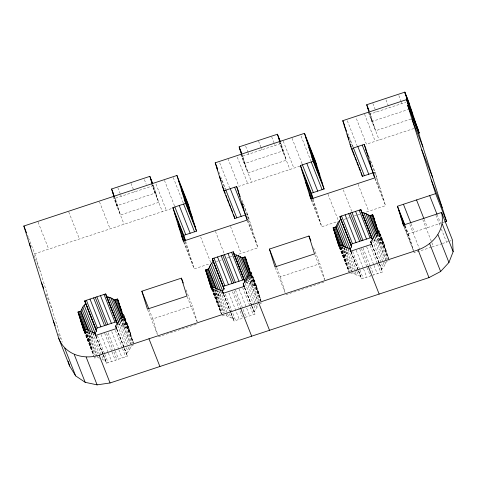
<?xml version="1.0" encoding="UTF-8"?>
<svg xmlns="http://www.w3.org/2000/svg" width="477" height="477" viewBox="0 0 477 477"><rect width="100%" height="100%" fill="white"/><g stroke="black" fill="none" stroke-linecap="round" stroke-linejoin="round"><path stroke-width="0.36" stroke-dasharray="2.38 1.79" d="M85.365 330.764L88.913 339.773L91.906 338.783L93.748 334.776L93.206 333.393M95.805 336.172L106.449 363.2L127.377 356.283L126.56 353.66L129.315 350.046L131.157 346.04L134.15 345.05L123.781 318.719M213.207 289.324L216.48 297.636L219.474 296.652L221.316 292.645L220.768 291.256M340.769 247.187L344.048 255.505L347.041 254.515L348.884 250.508L348.335 249.119M372.591 275.289L382.512 272.015L381.695 269.392L384.45 265.778L386.292 261.772L389.286 260.782M245.029 317.426L254.945 314.152L254.128 311.529L257.926 305.948L247.551 279.611M242.787 156.104L281.054 143.464L286.272 160.236L247.992 172.877L242.268 154.786M369.836 112.65L370.361 113.967L405.879 102.239M409.499 109.09L371.923 121.498L369.323 113.115L372.96 122.356M411.055 119.017L375.566 130.74L370.361 113.967M28.489 237.808L34.767 253.746L172.4 208.288M299.967 166.151L238.882 186.328L228.233 159.3M413.994 128.486L366.449 144.191L355.8 117.169M246.233 214.716L247.563 214.28L257.974 247.819L237.713 254.509M373.801 172.585L375.125 172.143L385.541 205.682L365.281 212.372M183.544 241.857L194.193 268.885L209.63 263.787M216.51 261.515L219.241 260.609M219.927 260.382L221.298 259.935M226.766 258.129L229.503 257.222M230.188 256.996L232.239 256.316M311.111 199.726L321.76 226.748L338.604 221.185M344.072 219.378L346.809 218.478M347.494 218.251L349.546 217.572M354.333 215.992L357.07 215.085M357.756 214.859L359.807 214.185M405.11 225.645L408.39 233.963L440.575 223.331L437.302 215.014M441.899 222.89L443.884 222.234M117.98 324.384L121.707 325.547L125.463 327.699L128.456 326.715L133.512 342.987M245.548 282.253L249.274 283.41L253.031 285.568L256.024 284.578L261.08 300.856M373.658 240.247L376.842 241.273L380.598 243.431L383.591 242.441L388.648 258.719M148.943 309.233L152.765 318.934L192.314 305.87L197.228 321.695M276.785 267.788L280.333 276.797L319.876 263.733L324.795 279.558M158.322 336.822L197.866 323.758M285.89 294.685L325.433 281.621M99.407 358.305L97.6 357.124L94.607 358.114L94.309 357.16M222.175 315.977L225.168 314.987L228.924 317.145L233.205 318.439L234.016 321.063L242.847 318.147L239.573 309.829M261.718 302.919L260.221 303.414L249.578 276.386M349.742 273.84L350.207 273.691M351.239 273.351L352.736 272.856L356.492 275.008L360.767 276.302L361.584 278.926L372.048 275.473M431.303 247.193L414.245 252.828L403.602 225.8M431.995 246.967L441.684 243.765M442.376 243.532L449.191 241.284M449.853 241.064L451.182 240.629M102.054 359.533L105.638 360.576L106.449 363.2M398.855 95.609L401.193 101.547M401.455 102.203L401.974 103.527M435.883 215.139L440.253 226.223M441.344 228.996L446.532 242.161M385.976 99.86L389.095 107.778M424.184 219.342L427.464 227.66M422.735 219.48L433.378 246.508M372.835 103.455L376.216 112.035M369.609 112.632L371.172 116.591M371.112 118.88L374.749 128.116M368.286 112.262L379.203 139.982M411.073 223.677L414.346 231.989M409.85 224.518L419.677 249.465M364.571 114.271L375.22 141.293M404.937 225.818L409.302 236.908M404.496 226.068L411.317 243.395M404.049 226.319L413.332 249.876M369.12 156.897L375.125 172.143M370.206 160.749L376.752 177.384M373.783 172.28L374.6 174.361M375.697 177.134L380.336 188.91M375.178 178.267L383.913 200.441M374.898 178.654L385.541 205.682M347.304 120.759L357.13 145.706M347.685 133.161L353.147 147.017M350.136 140.298L352.867 147.232M378.678 229.968L383.591 242.441M378.577 230.015L384.039 243.872M379.281 232.472L385.017 247.026M379.304 232.895L383.12 242.596M379.167 232.854L385.994 250.181M379.34 233.593L386.442 251.612M379.239 233.641L386.883 253.043M379.126 234.022L387.861 256.197M379.012 234.398L388.57 258.653M378.911 234.445L388.469 258.701M378.816 234.618L382.095 242.936M378.446 234.601L388.821 260.937M358.054 184.217L368.697 211.245M377.516 234.267L381.063 243.276M377.14 234.249L386.972 259.196M377.051 234.422L380.598 243.431M376.114 234.589L386.758 261.617M376.067 235.316L378.798 242.25M375.918 235.435L385.47 259.691M374.928 236.419L376.842 241.273M375.119 237.48L384.396 261.038M384.671 261.73L385.494 263.811M374.212 239.126L374.755 240.515M374.075 239.442L382.81 261.617M383.085 262.308L384.45 265.778M372.537 240.617L383.18 267.645M372.143 245.136L379.239 263.155M379.513 263.847L381.695 269.392M371.994 244.85L379.102 263.077M379.364 263.56L382.101 270.703M371.863 244.987L382.512 272.015M370.23 245.53L377.325 263.548M377.599 264.24L380.879 272.552M366.634 246.716L373.729 264.735M374.004 265.427L377.277 273.744M343.279 189.882L351.74 211.365M363.039 247.903L370.134 265.922M370.408 266.613L373.682 274.931M361.399 248.445L367.952 265.075M359.765 248.982L366.867 267.001M367.135 267.692L370.414 276.01M356.17 250.175L363.265 268.187M363.54 268.885L366.813 277.197M352.575 251.361L359.67 269.38M359.944 270.071L363.218 278.389M351.215 252.047L360.898 276.714M351.078 251.975L358.173 269.994M358.448 270.686L361.178 277.614M350.941 251.898L361.584 278.926M327.955 194.163L338.056 219.802M348.204 249.435L356.665 270.918M356.939 271.61L358.573 275.772M346.207 248.314L347.84 252.47M346.117 248.678L354.852 270.853M355.126 271.544L356.492 275.008M301.065 136.028L310.891 160.976M344.311 247.587L347.041 254.515M344.167 247.7L352.902 269.881M353.994 272.647L354.536 274.036M343.845 247.736L346.57 254.67M342.361 246.52L352.736 272.856M342.265 246.692L345.545 255.01M341.896 246.675L352.27 273.005M340.966 246.341L344.513 255.35M340.864 247.014L350.422 271.27M340.399 246.543L344.489 256.936M340.554 247.617L345.467 260.09M340.173 247.301L346.451 263.238M340.071 247.348L346.892 264.675M339.97 247.396L347.339 266.106M339.839 247.354L349.391 271.61M339.857 247.778L348.317 269.255M339.469 247.462L349.021 271.717M339.368 247.509L348.92 271.765M292.019 138.235L302.12 163.873M312.459 199.583L316.549 209.981M311.672 200.03L320.133 221.507M283.249 141.132L293.898 168.154M280.577 142.784L281.877 146.087M283.666 151.847L280.023 142.611L282.628 150.994L244.355 163.635L241.75 155.252L245.387 164.493M281.818 148.377L285.455 157.613M278.991 141.752L289.909 169.472M271.699 136.863L275.074 145.443M313.598 247.796L319.876 263.733M314.79 254.599L324.616 279.546M258.546 141.204L261.146 147.804M261.402 148.466L261.921 149.784M245.649 146.212L247.992 152.151M248.249 152.813L248.767 154.131M242.042 154.769L243.598 158.728M243.538 161.017L247.181 170.259M240.712 154.399L251.635 182.119M237.272 157.1L247.646 183.43M275.241 267.657L285.067 292.604M242.101 200.418L247.563 214.28M242.638 202.886L243.455 204.967M245.095 209.123L249.191 219.521M246.764 215.801L252.768 231.047M247.611 220.404L256.346 242.578M247.33 220.791L257.974 247.819M219.736 162.89L229.562 187.837M218.752 171.833L219.575 173.908M220.666 176.681L225.579 189.154M221.751 180.354L225.299 189.363M251.111 272.105L256.024 284.578M251.009 272.152L256.471 286.009M250.896 272.528L257.449 289.163M251.737 275.032L255.559 284.733M251.606 274.99L258.427 292.312M251.504 275.038L258.874 293.749M251.671 275.778L259.315 295.18M251.558 276.153L260.299 298.334M251.176 275.843L261.002 300.79M251.075 275.891L260.901 300.838M250.98 276.064L254.527 285.073M250.604 276.046L260.43 300.993M230.486 226.354L241.135 253.382M249.948 276.404L253.496 285.413M249.483 276.559L253.031 285.568M248.821 277.417L258.373 301.673M248.499 277.453L251.23 284.381M248.35 277.572L257.908 301.828M247.635 279.248L249.274 283.41M246.645 281.263L247.193 282.652M246.514 281.579L256.882 307.909M245.244 283.445L253.704 304.928M253.979 305.62L255.612 309.776M244.701 287.679L254.259 311.934M244.707 287.893L251.534 305.214M251.808 305.906L254.539 312.84M244.57 287.816L251.54 305.423M251.671 305.835L254.945 314.152M242.662 287.667L253.311 314.689M239.066 288.853L249.715 315.875M215.437 231.327L224.172 253.502M235.471 290.04L246.114 317.068M234.106 291.274L240.658 307.903M232.472 291.811L239.299 309.138M228.877 293.003L239.251 319.334M225.281 294.19L235.65 320.52M223.779 294.595L230.743 312.202M231.017 312.894L233.331 318.851M223.516 294.321L230.612 312.334M230.88 312.823L233.891 320.651M223.641 294.726L234.016 321.063M200.662 236.991L210.762 262.63M220.636 291.572L228.28 310.974M229.371 313.747L231.011 317.903M218.907 291.143L220.273 294.607M218.549 290.815L227.285 312.99M227.559 313.681L228.924 317.145M173.223 177.474L183.323 203.113M216.743 289.718L219.474 296.652M216.6 289.837L226.969 316.173M216.278 289.873L219.009 296.801M215.067 289.348L224.351 312.912M214.972 289.521L217.977 297.141M214.328 288.812L223.88 313.067M213.398 288.478L216.946 297.487M213.297 289.151L222.58 312.709M213.106 289.372L216.928 299.073M212.718 289.056L217.906 302.221M212.605 289.438L218.883 305.375M212.503 289.485L219.325 306.806M212.128 288.835L219.772 308.243M212.271 289.491L222.64 315.822M212.015 289.217L220.75 311.392M211.627 288.907L221.459 313.854M211.532 288.955L221.358 313.902M164.452 180.372L174.552 206.01M184.891 241.72L188.987 252.118M184.104 242.161L192.565 263.644M155.955 183.961L166.33 210.291M153.01 184.921L154.309 188.218M156.098 193.984L152.461 184.748L155.061 193.131L116.793 205.772L114.188 197.389L117.831 206.624M154.25 190.508L157.887 199.75M151.424 183.889L162.341 211.609M144.394 179.656L146.212 184.277M186.036 289.933L192.314 305.87M187.222 296.73L197.049 321.677M130.978 183.341L134.359 191.921M117.825 187.688L120.425 194.288M120.687 194.944L121.206 196.268M114.736 197.561L116.036 200.859M115.977 203.148L119.62 212.39M113.15 196.53L124.074 224.25M147.673 309.794L157.499 334.741M99.472 201.831L110.115 228.859M123.543 314.242L128.456 326.715M123.442 314.283L128.903 328.146M123.328 314.665L129.881 331.3M123.895 316.472L127.991 326.864M124.038 317.127L130.859 334.449M123.937 317.169L131.306 335.88M124.109 317.909L131.753 337.317M123.996 318.29L132.731 340.465M123.883 318.672L133.435 342.927M123.686 318.892L126.96 327.204M123.31 318.874L132.868 343.13M122.655 319.232L125.934 327.55M122.285 319.214L131.837 343.47M121.915 318.696L125.463 327.699M120.979 318.863L130.805 343.81M120.931 319.59L123.662 326.518M120.788 319.709L130.34 343.965M120.073 321.385L121.707 325.547M119.709 321.057L128.718 343.923M129.81 346.696L130.358 348.085M119.077 323.4L119.626 324.783M118.672 323.018L127.955 346.582M128.224 347.274L129.315 350.046M117.676 325.582L125.32 344.984M126.411 347.757L128.051 351.913M116.865 329.124L126.691 354.071M116.871 329.333L126.971 354.971M116.734 329.261L127.377 356.283M68.777 211.973L79.42 239.001M115.368 330.495L122.195 347.816M122.47 348.508L125.743 356.826M111.773 331.682L118.6 349.003M118.868 349.701L122.148 358.012M108.178 332.868L114.999 350.196M115.273 350.887L118.546 359.205M106.544 333.411L112.822 349.349M113.914 352.121L116.913 359.741M104.636 333.256L111.731 351.275M112.006 351.966L115.279 360.284M101.035 334.443L108.136 352.461M108.404 353.153L111.684 361.471M97.439 335.629L104.535 353.648M104.809 354.339L108.088 362.657M96.08 336.321L103.181 354.339M103.449 355.031L105.638 360.576M95.937 336.035L103.038 354.262M103.306 354.745L106.043 361.888M92.794 333.012L103.443 360.04M91.071 332.588L92.711 336.744M90.988 332.946L99.449 354.429M89.181 331.855L91.906 338.783M89.032 331.974L97.767 354.149M88.436 331.318L91.441 338.938M87.506 331.485L97.6 357.124M87.41 331.658L90.409 339.278M86.76 330.949L96.587 355.896M85.83 330.609L89.384 339.618M85.461 330.591L96.104 357.619M85.264 330.811L89.36 341.21M85.15 331.193L90.338 344.358M84.763 330.877L91.316 347.512M84.662 330.925L91.763 348.943M84.56 330.972L92.204 350.374M84.703 331.628L93.713 354.494M84.447 331.354L93.182 353.529M84.334 331.736L93.617 355.293M84.232 331.783L94.064 356.73M38.077 222.115L48.72 249.137M27.398 235.036L28.221 237.117M33.939 255.356L40.217 271.294M45.929 293.951L52.208 309.889M58.462 333.936L60.37 338.789M408.39 233.963L413.881 251.647M344.048 255.505L349.098 271.777M313.18 199.13L321.76 226.748M280.333 276.797L285.246 292.622M216.48 297.636L221.537 313.914M185.619 241.267L194.193 268.885M152.765 318.934L157.678 334.759M88.913 339.773L93.575 354.793M34.767 253.746L62.231 342.17M153.493 185.601L115.225 198.241L120.431 215.014L158.704 202.367L153.493 185.601"/><path stroke-width="0.72" d="M196.536 231.13L185.613 203.411L172.859 207.626L183.776 235.346L196.536 231.13L187.855 203.184L176.937 175.464L23.85 226.026L58.725 338.312C65.069 354.59 83.338 359.974 99.138 355.246L418.061 249.9C433.539 244.307 445.578 229.532 441.589 212.468L403.327 225.108L397.472 206.243L435.614 193.638L446.538 221.358L444.546 222.014M58.725 338.312L69.642 366.032L75.628 375.864L85.198 382.321L97.099 384.867L110.056 382.965L428.978 277.62L440.629 271.496L448.935 262.487L453.15 251.683L452.512 240.187L441.589 212.468M88.907 331.163L80.989 311.064L82.831 307.063L85.586 303.444L84.769 300.82L105.697 293.91L116.746 322.041M216.475 289.026L208.556 268.933L210.399 264.926L213.153 261.313L212.337 258.683L233.265 251.773L244.307 279.904L244.182 279.492L223.254 286.403L224.071 289.032L221.948 291.709M344.036 246.889L336.124 226.796L337.96 222.789L340.721 219.176L339.904 216.552L360.833 209.636L372.561 239.985L361.518 211.854M84.769 300.82L95.686 328.54L96.503 331.163L95.018 332.916L84.101 305.197M80.989 311.064L77.995 312.053L83.69 330.394L86.683 329.404L90.439 331.563L94.714 332.857L95.531 335.48L116.46 328.57L115.643 325.94L118.397 322.327L120.24 318.32L123.233 317.33L117.539 298.996L114.546 299.985L110.789 297.827L106.514 296.533L105.697 293.91M208.556 268.933L205.563 269.916L211.257 288.257L214.251 287.267L218.007 289.426L222.282 290.72L223.099 293.343L244.027 286.433L243.21 283.809L245.965 280.19L247.807 276.189L250.801 275.199L245.106 256.859L242.113 257.848L238.357 255.69L234.076 254.396L233.265 251.773M371.75 237.355L350.822 244.272L351.638 246.895L350.154 248.642L339.23 220.923M336.124 226.796L333.125 227.785L338.825 246.126L341.818 245.136L345.575 247.289L349.85 248.583L350.667 251.206L371.589 244.296L370.778 241.672L373.533 238.059L375.375 234.052L378.368 233.062L372.674 214.722L369.675 215.711L365.925 213.553L361.644 212.265L360.833 209.636M113.991 196.745L111.582 188.999L149.856 176.359L152.718 183.621M241.553 154.614L239.144 146.868L277.417 134.228L280.273 141.484M369.12 112.477L366.718 104.731L404.866 92.133C410.381 105.471 414.203 119.411 419.211 132.928L418.651 133.113L407.734 105.393L408.294 105.208L419.211 132.928M234.648 187.217L245.566 214.936L234.803 218.49L223.886 190.77L215.205 162.824L304.505 133.327L315.422 161.047L324.104 188.999L311.344 193.209L300.427 165.489L313.18 161.28L324.104 188.999M362.216 145.08L373.133 172.799L362.371 176.359L351.454 148.639L342.772 120.687L406.553 99.621L410.196 108.857L404.866 92.133M223.886 190.77L236.64 186.561L238.828 192.106M351.454 148.639L364.207 144.424L366.121 149.277M181.391 278.151L186.948 296.038L147.405 309.102L141.848 291.214L181.391 278.151L183.305 283.004M308.959 236.014L314.516 253.901L274.967 266.965L269.416 249.077L308.959 236.014L310.873 240.867M95.686 328.54L116.615 321.629L117.431 324.253L106.383 296.122M406.076 95.585L409.713 104.821M404.591 92.222L407.447 99.478M408.461 103.27L412.098 112.506M407.209 101.714L418.126 129.434M407.96 105.316L418.878 133.035M407.734 105.393L412.003 119.208L422.92 146.928L446.538 221.358M421.626 149.534L432.544 177.253M431.244 179.859L442.161 207.578M442.233 223.963L453.15 251.683M429.658 195.612L437.027 214.322M438.017 234.767L448.935 262.487M416.54 199.941L423.916 218.651M429.711 243.777L440.629 271.496M366.718 104.731L369.061 110.67M367.534 107.349L368.834 110.652M403.429 204.269L410.798 222.986M418.061 249.9L428.978 277.62M397.472 206.243L404.842 224.953M398.384 209.188L404.663 225.126M400.4 215.676L404.222 225.377M402.415 222.157L403.775 225.627M365.835 149.665L368.566 156.593M369.419 161.196L370.51 163.963M372.996 172.722L374.636 176.878M357.828 146.528L368.751 174.248M342.772 120.687L344.686 125.54M353.445 147.977L364.362 175.697M344.132 125.052L346.588 131.288M347.113 134.663L349.021 139.511M350.094 144.269L351.185 147.041M352.008 149.122L354.739 156.051M355.282 157.434L356.647 160.904M357.195 162.287L358.555 165.752M359.103 167.141L360.469 170.605M372.674 214.722L374.308 218.877M373.115 216.153L374.755 220.314M374.367 219.998L375.733 223.463M372.203 214.877L376.574 225.967M375.077 222.461L376.711 226.617M375.518 223.892L377.158 228.048M375.965 225.323L378.148 230.868M376.943 228.477L378.583 232.633M377.921 231.631L378.47 233.014M371.178 215.216L378.273 233.235M370.146 215.556L377.241 233.575M369.675 215.711L376.776 233.73M367.874 214.531L375.518 233.933M365.925 213.553L374.66 235.727M363.838 212.796L373.664 237.743M360.958 210.047L372.155 238.667M359.193 210.178L370.116 237.898M370.778 241.672L371.869 244.445M370.903 242.083L371.732 244.367M355.598 211.365L366.515 239.084M352.002 212.551L362.919 240.271M350.368 213.094L361.286 240.813M348.729 213.636L359.652 241.35M368.226 266.363L379.149 294.082M345.133 214.823L356.057 242.543M341.538 216.009L352.455 243.729M339.904 216.552L350.947 244.677M340.31 217.864L351.227 245.583M340.59 218.764L351.638 246.895M349.85 248.583L351.072 251.767M350.255 249.894L350.804 251.284M305.858 137.692L316.776 165.412M308.84 147.304L319.763 175.023M337.96 222.789L348.061 248.428M311.827 156.909L322.744 184.629M336.923 224.75L345.932 247.623M311.189 161.936L322.106 189.655M335.653 226.951L343.297 246.353M334.627 227.29L341.997 246.001M333.596 227.63L340.691 245.649M333.125 227.785L340.226 245.804M333.572 229.216L340.125 245.846M334.55 232.371L340.012 246.227M335.528 235.519L339.898 246.609M335.975 236.956L339.797 246.657M336.422 238.387L339.696 246.704M306.806 163.384L317.724 191.104M337.4 241.541L339.308 246.388M338.378 244.689L338.92 246.078M302.418 164.833L313.335 192.553M302.054 170.73L312.972 198.45L311.344 193.209M305.632 182.262L312.185 198.891M309.215 193.793L311.398 199.332M277.417 134.228L280.315 142.122M239.144 146.868L241.225 152.145M239.961 149.486L241.517 153.445M269.416 249.077L276.511 267.096M238.267 191.802L240.181 196.649M241.851 203.327L244.033 208.872M245.428 214.859L247.342 219.706M230.266 188.665L241.183 216.385M215.205 162.824L217.393 168.369M225.877 190.114L236.795 217.834M216.564 167.188L217.655 169.961M219.545 176.8L221.185 180.956M222.526 186.406L225.257 193.334M226.08 195.415L226.897 197.496M227.446 198.879L228.805 202.343M229.354 203.733L230.719 207.197M231.262 208.58L232.627 212.044M245.106 256.859L246.472 260.323M245.554 258.29L246.913 261.754M246.531 261.444L247.897 264.908M244.635 257.014L249.823 270.179M247.509 264.592L249.692 270.137M247.951 266.029L249.59 270.185M248.398 267.46L250.312 272.313M249.376 270.614L250.741 274.078M250.353 273.762L250.902 275.151M243.61 257.353L250.705 275.372M242.578 257.693L249.674 275.712M242.113 257.848L249.209 275.867M258.6 302.573L269.517 330.293M240.307 256.662L248.225 276.761M238.357 255.69L247.366 278.556M236.27 254.933L246.37 280.571M233.67 253.084L244.999 282.116L233.951 253.991M231.631 252.315L242.549 280.035M243.21 283.809L244.427 286.987M243.616 285.121L244.439 287.196M228.03 253.502L238.953 281.221M224.434 254.688L235.352 282.408M222.801 255.231L233.718 282.95M221.167 255.767L232.084 283.487M240.736 308.476L251.653 336.19M217.566 256.96L228.489 284.68M213.97 258.146L224.888 285.866M212.337 258.683L223.385 286.814M212.742 260.001L223.946 288.621M213.153 261.313L224.071 289.032M211.669 263.06L222.586 290.779M222.282 290.72L223.504 293.904M222.693 292.031L223.236 293.415M178.291 179.829L189.214 207.549M181.278 189.441L192.195 217.16M210.399 264.926L220.499 290.565M184.259 199.046L195.176 226.766M209.355 266.887L218.365 289.76M183.621 204.073L194.538 231.792M208.085 269.088L215.729 288.49M207.06 269.427L214.155 287.44M206.028 269.767L213.124 287.78M205.563 269.916L212.659 287.935M206.004 271.353L212.557 287.983M206.982 274.502L212.444 288.364M207.966 277.656L212.056 288.048M208.407 279.087L211.955 288.096M179.239 205.521L190.156 233.241M208.854 280.524L211.854 288.144M209.832 283.672L211.74 288.525M210.81 286.826L211.359 288.209M174.85 206.97L185.774 234.69M174.487 212.867L185.404 240.587L183.776 235.346M178.064 224.399L184.617 241.028M181.648 235.924L183.83 241.469M150.666 178.982L152.491 183.603M111.582 188.999L113.407 193.62M112.399 191.623L114.218 196.244M141.848 291.214L148.675 308.536M148.967 338.783L159.89 366.503M117.539 298.996L118.63 301.768M117.986 300.427L119.62 304.582M118.964 303.581L120.872 308.428M117.074 299.151L121.987 311.624M119.942 306.729L121.307 310.193M120.389 308.166L121.754 311.63M120.83 309.597L122.47 313.753M121.808 312.745L122.905 315.518M122.792 315.899L123.334 317.288M116.042 299.49L123.412 318.201M115.011 299.83L122.112 317.843M114.546 299.985L121.915 318.696M112.745 298.799L120.389 318.201M110.789 297.827L119.524 320.001M108.708 297.064L118.534 322.017M106.103 295.221L117.026 322.941M104.064 294.446L114.981 322.166M115.643 325.94L116.734 328.713M116.048 327.252L116.597 328.641M100.462 295.639L111.385 323.358M96.867 296.825L107.79 324.545M95.233 297.368L106.15 325.081M93.599 297.904L104.517 325.624M90.004 299.091L100.921 326.811M86.403 300.283L97.326 328.003M84.9 301.231L96.098 329.851M85.461 303.038L96.503 331.163M94.714 332.857L95.811 335.629M94.845 333.262L95.668 335.552M82.831 307.063L92.932 332.702M81.788 309.024L90.797 331.891M99.138 355.246L110.056 382.965M80.524 311.219L88.162 330.627M79.492 311.559L86.587 329.577M78.461 311.898L85.562 329.917M77.995 312.053L85.091 330.072M78.437 313.49L84.989 330.12M79.42 316.639L84.876 330.501M80.398 319.793L84.489 330.185M80.84 321.224L84.393 330.233M81.287 322.655L84.292 330.281M82.265 325.809L84.179 330.662M83.242 328.963L84.065 331.038M86.176 357.148L97.099 384.867M23.85 226.026L26.581 232.961M74.281 354.602L85.198 382.321M29.3 243.574L30.665 247.038M41.29 282.169L43.747 288.406M64.705 348.144L75.628 375.864M53.275 320.771L55.189 325.618M412.003 119.208L435.614 193.638M406.553 99.621L408.294 105.208M364.207 144.424L374.624 177.963L310.837 199.028L300.427 165.489M361.208 172.614L362.371 176.359M304.505 133.327L313.18 161.28M278.234 136.845L279.826 141.967M236.64 186.561L247.056 220.1L183.275 241.165L172.859 207.626M233.641 214.751L234.803 218.49M176.937 175.464L185.613 203.411M149.856 176.359L152.258 184.104M68.116 361.119L69.642 366.032M418.651 133.113L422.92 146.928"/></g></svg>
